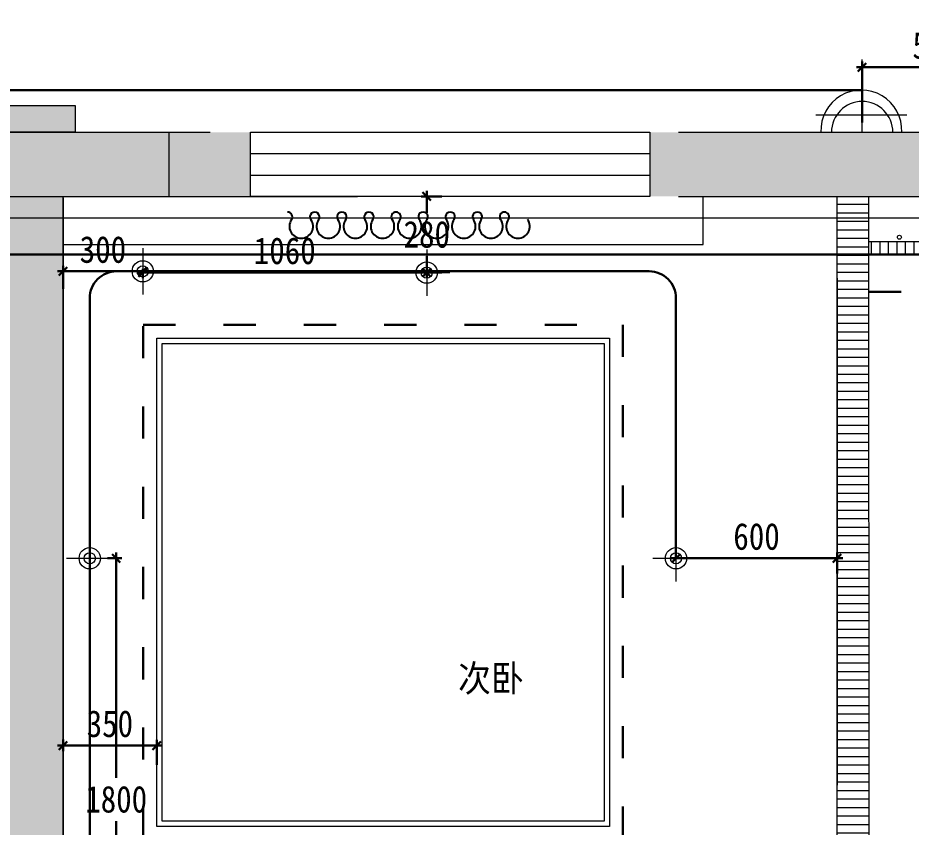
# Model space of a CAD drawing. Header units: millimetres. Extents: x -41640 to 3079702, y -5257903 to 68462.
# Drawn here: x 55610 to 58947, y 38715 to 41739 of the extents above; entities that cross this region are included whole.
import ezdxf

# ---------------------------------------------------------------- set-up
doc = ezdxf.new("R2010")
doc.units = ezdxf.units.MM
doc.header["$LTSCALE"] = 10
doc.linetypes.add('ACAD_ISO03W100', pattern=[30, 12, -18])
doc.linetypes.add('CONTINOUS', pattern=[0])
doc.layers.get('0').update_dxf_attribs({"color": 255})
doc.layers.get('Defpoints').update_dxf_attribs({"color": 255})
for name, color, linetype, lineweight in [('1浅浅', 251, 'Continuous', 20), ('1灯位开关布线图', 1, 'Continuous', 30), ('1灯位开关布置图', 5, 'Continuous', 30), ('1灯具', 2, 'Continuous', 30), ('T-综合天花布置图', 50, 'Continuous', 13), ('浅线', 251, 'CONTINOUS', 0), ('灯具', 52, 'Continuous', 0)]:
    doc.layers.add(name, color=color, linetype=linetype, lineweight=lineweight)
doc.layers.add('P—平面—窗帘', color=62, linetype='Continuous')
doc.styles.add('夏建东', font='', dxfattribs={"width": 0.85})
doc.styles.get('夏建东').set_extended_font_data('SimSun')
doc.dimstyles.new('g', dxfattribs={"dimtxt": 100, "dimasz": 31, "dimexe": 21, "dimexo": 30, "dimgap": 31, "dimtad": 1, "dimtih": 1, "dimtoh": 1, "dimdec": 0, "dimrnd": 10, "dimdsep": 46, "dimtxsty": '夏建东', "dimblk": 'OBLIQUE', "dimcen": 2.5, "dimdle": 21, "dimclrd": 5, "dimclre": 5, "dimclrt": 5, "dimadec": 0, "dimazin": 0, "dimtfac": 1, "dimtdec": 0, "dimtmove": 2, "dimatfit": 3, "dimldrblk": 'DOT', "dimfxl": 300, "dimlwd": -1, "dimlwe": -1, "dimarcsym": 1})

# ---------------------------------------------------------------- blocks, each defined once
blk = doc.blocks.new('筒灯')
at = {"layer": 'T-综合天花布置图', "lineweight": 15}
for p, q in [((628027.5, 221157.5, -8710.6), (628027.5, 220945.7, -8710.6)), ((627921.6, 221051.6, -8710.6), (628133.5, 221051.6, -8710.6))]:
    blk.add_line(p, q, dxfattribs=at)
for radius in [48.5, 25.5]:
    blk.add_circle((628027.5, 221051.6, -8710.6), radius, dxfattribs=at)
blk = doc.blocks.new('_Oblique')
at = {"color": 0, "linetype": 'ByBlock', "lineweight": -2}
blk.add_line((-0.5, -0.5), (0.5, 0.5), dxfattribs=at)
blk = doc.blocks.new('*D805')
at = {"layer": '1灯位开关布置图', "color": 5, "ltscale": 0.1}
for p, q in [((55944.7, 39719.5), (55998, 39719.5)), ((55977, 39740.5), (55977, 38899.3)), ((55977, 37896), (55977, 38737.3)), ((55944.7, 37917), (55998, 37917))]:
    blk.add_line(p, q, dxfattribs=at)
at = {"layer": 'Defpoints', "color": 0, "lineweight": 30, "ltscale": 0.1}
for p in [(55914.7, 39719.5), (55977, 39719.5), (55914.7, 37917)]:
    blk.add_point(p, dxfattribs=at)
at = {"layer": '1灯位开关布置图', "color": 5, "ltscale": 0.1, "xscale": 31, "yscale": 31, "zscale": 31}
for p, rotation in [((55977, 39719.5), 90), ((55977, 37917), 270)]:
    blk.add_blockref('_Oblique', p, dxfattribs=dict(at, rotation=rotation))
at = {"layer": '1灯位开关布置图', "color": 5, "lineweight": 0, "ltscale": 0.1, "insert": (55977, 38818.3), "char_height": 100, "attachment_point": 5, "style": '夏建东'}
blk.add_mtext('1800', dxfattribs=at)
blk = doc.blocks.new('_Dot')
at = {"color": 0, "linetype": 'ByBlock', "lineweight": -2}
blk.add_line((-0.5, 0), (-1, 0), dxfattribs=at)
at = {"color": 0, "linetype": 'ByBlock', "const_width": 0.5}
blk.add_lwpolyline([(-0.25, 0, 1), (0.25, 0, 1)], format="xyb", close=True, dxfattribs=at)
blk = doc.blocks.new('*D806')
at = {"layer": '1灯位开关布置图', "color": 5, "ltscale": 0.1}
for p, q in [((55757.4, 40792), (56097.4, 40792)), ((55778.4, 40726.4), (55778.4, 40813)), ((56076.4, 40801.8), (56076.4, 40771))]:
    blk.add_line(p, q, dxfattribs=at)
at = {"layer": 'Defpoints', "color": 0, "lineweight": 30, "ltscale": 0.1}
for p in [(56076.4, 40831.8), (56076.4, 40792), (55778.4, 40696.4)]:
    blk.add_point(p, dxfattribs=at)
at = {"layer": '1灯位开关布置图', "color": 5, "ltscale": 0.1, "xscale": 31, "yscale": 31, "zscale": 31, "rotation": 180}
blk.add_blockref('_Oblique', (55778.4, 40792), dxfattribs=at)
at = {"layer": '1灯位开关布置图', "color": 5, "ltscale": 0.1, "xscale": 31, "yscale": 31, "zscale": 31}
blk.add_blockref('_Oblique', (56076.4, 40792), dxfattribs=at)
at = {"layer": '1灯位开关布置图', "color": 5, "lineweight": 0, "ltscale": 0.1, "insert": (55927.4, 40873), "char_height": 100, "attachment_point": 5, "style": '夏建东'}
blk.add_mtext('300', dxfattribs=at)
blk = doc.blocks.new('*D807')
at = {"layer": '1灯位开关布置图', "color": 5, "ltscale": 0.1}
for p, q in [((57137.3, 40817.2), (57137.3, 40808.2)), ((56055.4, 40787.2), (57158.3, 40787.2)), ((56076.4, 40801.8), (56076.4, 40766.2))]:
    blk.add_line(p, q, dxfattribs=at)
at = {"layer": 'Defpoints', "color": 0, "lineweight": 30, "ltscale": 0.1}
for p in [(56076.4, 40831.8), (57137.3, 40787.2), (57137.3, 40787.2)]:
    blk.add_point(p, dxfattribs=at)
at = {"layer": '1灯位开关布置图', "color": 5, "ltscale": 0.1, "xscale": 31, "yscale": 31, "zscale": 31, "rotation": 180}
blk.add_blockref('_Oblique', (56076.4, 40787.2), dxfattribs=at)
at = {"layer": '1灯位开关布置图', "color": 5, "ltscale": 0.1, "xscale": 31, "yscale": 31, "zscale": 31}
blk.add_blockref('_Oblique', (57137.3, 40787.2), dxfattribs=at)
at = {"layer": '1灯位开关布置图', "color": 5, "lineweight": 0, "ltscale": 0.1, "insert": (56606.8, 40868.2), "char_height": 100, "attachment_point": 5, "style": '夏建东'}
blk.add_mtext('1060', dxfattribs=at)
blk = doc.blocks.new('*D809')
at = {"layer": '1灯位开关布置图', "color": 5, "ltscale": 0.1}
for p, q in [((58068.4, 39749.5), (58068.4, 39740.5)), ((58047.4, 39719.5), (58691.4, 39719.5)), ((58670.4, 39662.7), (58670.4, 39740.5))]:
    blk.add_line(p, q, dxfattribs=at)
at = {"layer": 'Defpoints', "color": 0, "lineweight": 30, "ltscale": 0.1}
for p in [(58068.4, 39719.5), (58670.4, 39719.5), (58670.4, 39632.7)]:
    blk.add_point(p, dxfattribs=at)
at = {"layer": '1灯位开关布置图', "color": 5, "ltscale": 0.1, "xscale": 31, "yscale": 31, "zscale": 31, "rotation": 180}
blk.add_blockref('_Oblique', (58068.4, 39719.5), dxfattribs=at)
at = {"layer": '1灯位开关布置图', "color": 5, "ltscale": 0.1, "xscale": 31, "yscale": 31, "zscale": 31}
blk.add_blockref('_Oblique', (58670.4, 39719.5), dxfattribs=at)
at = {"layer": '1灯位开关布置图', "color": 5, "lineweight": 0, "ltscale": 0.1, "insert": (58369.4, 39800.5), "char_height": 100, "attachment_point": 5, "style": '夏建东'}
blk.add_mtext('600', dxfattribs=at)
blk = doc.blocks.new('*D810')
at = {"layer": '1灯位开关布置图', "color": 5, "ltscale": 0.1}
for p, q in [((57137.3, 41093), (57137.3, 41010.6)), ((57194.1, 41072), (57116.3, 41072)), ((57137.3, 40766.2), (57137.3, 40848.6)), ((57194.1, 40787.2), (57116.3, 40787.2))]:
    blk.add_line(p, q, dxfattribs=at)
at = {"layer": 'Defpoints', "color": 0, "lineweight": 30, "ltscale": 0.1}
for p in [(57137.3, 41072), (57224.1, 41072), (57224.1, 40787.2)]:
    blk.add_point(p, dxfattribs=at)
at = {"layer": '1灯位开关布置图', "color": 5, "ltscale": 0.1, "xscale": 31, "yscale": 31, "zscale": 31}
for p, rotation in [((57137.3, 41072), 90), ((57137.3, 40787.2), 270)]:
    blk.add_blockref('_Oblique', p, dxfattribs=dict(at, rotation=rotation))
at = {"layer": '1灯位开关布置图', "color": 5, "lineweight": 0, "ltscale": 0.1, "insert": (57137.3, 40929.6), "char_height": 100, "attachment_point": 5, "style": '夏建东'}
blk.add_mtext('280', dxfattribs=at)
blk = doc.blocks.new('壁灯')
at = {"layer": '灯具', "lineweight": 15}
for p, q in [((628026.3, 220006.2, -8710.6), (628026.3, 220209.7, -8710.6)), ((627896.3, 220054.5, -4355.3), (628151.1, 220054.5, -4355.3)), ((627865.6, 220006.2, -8710.6), (628196.5, 220006.2, -8710.6))]:
    blk.add_line(p, q, dxfattribs=at)
for centre, radius, start, end in [((628024, 220011, -8710.6), 113.1, 357.57, 182.43), ((628026.3, 220006.2, -8710.6), 85.9, 0, 180)]:
    blk.add_arc(centre, radius, start, end, dxfattribs=at)
blk = doc.blocks.new('*D841')
at = {"layer": '1灯位开关布置图', "color": 5, "ltscale": 0.1}
for p, q in [((58742.9, 41554.9), (59334.4, 41554.9)), ((58763.9, 41348.4), (58763.9, 41575.9)), ((59313.4, 41348.4), (59313.4, 41575.9))]:
    blk.add_line(p, q, dxfattribs=at)
at = {"layer": 'Defpoints', "color": 0, "lineweight": 30, "ltscale": 0.1}
for p in [(59313.4, 41554.9), (58763.9, 41318.4), (59313.4, 41318.4)]:
    blk.add_point(p, dxfattribs=at)
at = {"layer": '1灯位开关布置图', "color": 5, "ltscale": 0.1, "xscale": 31, "yscale": 31, "zscale": 31, "rotation": 180}
blk.add_blockref('_Oblique', (58763.9, 41554.9), dxfattribs=at)
at = {"layer": '1灯位开关布置图', "color": 5, "ltscale": 0.1, "xscale": 31, "yscale": 31, "zscale": 31}
blk.add_blockref('_Oblique', (59313.4, 41554.9), dxfattribs=at)
at = {"layer": '1灯位开关布置图', "color": 5, "lineweight": 0, "ltscale": 0.1, "insert": (59038.7, 41635.9), "char_height": 100, "attachment_point": 5, "style": '夏建东'}
blk.add_mtext('550', dxfattribs=at)
blk = doc.blocks.new('fsrtu')
at = {"layer": 'P—平面—窗帘', "color": 251}
for centre, major_axis, start_param, end_param in [((472916.5, 238554.4), (12.6, 12.6), 4.8823, 7.06864), ((473017.7, 238554.4), (12.6, 12.6), 4.8823, 9.25498), ((473119, 238554.4), (12.6, 12.6), 4.8823, 9.25498), ((473220.2, 238554.4), (-12.6, 12.6), 3.311504, 7.684184), ((473321.5, 238554.5), (12.6, 12.6), 0.785455, 2.971795), ((473321.5, 238554.5), (-12.6, 12.6), 3.311504, 5.497844), ((473422.7, 238554.5), (12.6, 12.6), 4.8823, 9.25498), ((473524, 238554.5), (-12.6, 12.6), 3.311504, 7.684184), ((473625.2, 238554.5), (-12.6, 12.6), 3.311504, 7.684184), ((473726.5, 238554.5), (12.6, 12.6), 0.785455, 2.971795), ((473726.2, 238554.5), (12.6, 12.6), 4.8823, 7.06864), ((472967.1, 238518.6), (31.3, 31.3), 1.740708, 3.927048), ((472967.1, 238518.6), (-31.3, 31.3), 2.356251, 4.542591), ((473068.4, 238518.6), (-31.3, 31.3), 0.169911, 2.356251), ((473068.4, 238518.6), (31.3, 31.3), 3.927048, 6.113388), ((473169.6, 238518.6), (31.3, 31.3), 1.740708, 3.927048), ((473169.6, 238518.6), (31.3, 31.3), 3.927048, 6.113388), ((473270.9, 238518.6), (-31.3, 31.3), 0.169911, 2.356251), ((473270.9, 238518.6), (31.3, 31.3), 3.927048, 6.113388), ((473372.1, 238518.7), (31.3, 31.3), 1.740708, 3.927048), ((473372.1, 238518.7), (-31.3, 31.3), 2.356251, 4.542591), ((473473.4, 238518.7), (-31.3, 31.3), 0.169911, 2.356251), ((473473.4, 238518.7), (31.3, 31.3), 3.927048, 6.113388), ((473574.6, 238518.7), (31.3, 31.3), 1.740708, 3.927048), ((473574.6, 238518.7), (31.3, 31.3), 3.927048, 6.113388), ((473675.9, 238518.7), (-31.3, 31.3), 0.169911, 2.356251), ((473675.9, 238518.7), (31.3, 31.3), 3.927048, 6.113388), ((473776.9, 238518.7), (31.3, 31.3), 1.740708, 3.927048), ((473776.9, 238518.7), (-31.3, 31.3), 2.356251, 4.542591)]:
    blk.add_ellipse(centre, major_axis=major_axis, ratio=1, start_param=start_param, end_param=end_param, dxfattribs=at)
blk = doc.blocks.new('*D862')
at = {"layer": '1灯位开关布置图', "color": 5, "ltscale": 0.1}
for p, q in [((55757.4, 39019.5), (56149.3, 39019.5)), ((55778.4, 39042), (55778.4, 38998.5)), ((56128.3, 38947), (56128.3, 39040.5))]:
    blk.add_line(p, q, dxfattribs=at)
at = {"layer": 'Defpoints', "color": 0, "lineweight": 30, "ltscale": 0.1}
for p in [(55778.4, 39072), (56128.3, 39019.5), (56128.3, 38917)]:
    blk.add_point(p, dxfattribs=at)
at = {"layer": '1灯位开关布置图', "color": 5, "ltscale": 0.1, "xscale": 31, "yscale": 31, "zscale": 31, "rotation": 180}
blk.add_blockref('_Oblique', (55778.4, 39019.5), dxfattribs=at)
at = {"layer": '1灯位开关布置图', "color": 5, "ltscale": 0.1, "xscale": 31, "yscale": 31, "zscale": 31}
blk.add_blockref('_Oblique', (56128.3, 39019.5), dxfattribs=at)
at = {"layer": '1灯位开关布置图', "color": 5, "lineweight": 0, "ltscale": 0.1, "insert": (55953.4, 39100.5), "char_height": 100, "attachment_point": 5, "style": '夏建东'}
blk.add_mtext('350', dxfattribs=at)

msp = doc.modelspace()

# ---------------------------------------------------------------- hatches: boundary and pattern name
at = {"layer": '浅线', "ltscale": 0.5}
h = msp.add_hatch(color=256, dxfattribs=at)
h.dxf.hatch_style = 1
h.paths.add_polyline_path([(55483.4, 43122), (55823.4, 43122), (55823.4, 42202), (55483.4, 42202)])
h.paths.add_polyline_path([(55483.4, 41412), (55823.4, 41412), (55823.4, 41312), (55483.4, 41312)])
h = msp.add_hatch(color=256, dxfattribs=at)
h.dxf.hatch_style = 1
h.paths.add_polyline_path([(54719.4, 41312), (54719.4, 41072), (56478.4, 41072), (56478.4, 41312)])
h = msp.add_hatch(color=256, dxfattribs=at)
h.dxf.hatch_style = 1
h.paths.add_polyline_path([(57970.4, 41312), (57970.4, 41072), (59313.4, 41072), (59313.4, 41312)])
h = msp.add_hatch(color=256, dxfattribs=at)
h.dxf.hatch_style = 1
h.paths.add_polyline_path([(55528.4, 41072), (55528.4, 40992), (55778.4, 40992), (55778.4, 41072)])
h = msp.add_hatch(dxfattribs=at)
h.set_pattern_fill('ANSI31', color=256, scale=10, angle=135)
h.set_pattern_definition([(180, (-415958.894, -197590.41), (-5e-15, -31.75), [])])
h.paths.add_polyline_path([(58789.3, 40710.8), (58789.1, 40710.8), (58789.1, 40830.8), (58789.1, 41055.8), (58670.4, 41056.3), (58670.4, 37867.2), (58790.4, 37866.8)])
h = msp.add_hatch(color=256, dxfattribs=at)
h.dxf.hatch_style = 1
h.paths.add_polyline_path([(55778.4, 40992), (55528.4, 40992), (55528.4, 37747), (55778.4, 37747)])
h = msp.add_hatch(dxfattribs=at)
h.set_pattern_fill('ANSI31', color=256, scale=10, angle=45)
h.set_pattern_definition([(90, (-415958.573, -197624.207), (-31.75, 5e-15), [])])
h.paths.add_polyline_path([(58789.5, 40903.5), (59026.4, 40903.5), (59026.4, 40853.5), (58789.5, 40853.5)])

# ---------------------------------------------------------------- linework, layer by layer
at = {"layer": '1浅浅', "lineweight": 0, "ltscale": 0.1}
msp.add_lwpolyline([(47841.4, 40992), (63411.4, 40992), (63411.4, 34232), (47841.4, 34232)], close=True, dxfattribs=at)
at = {"layer": '1灯位开关布线图', "linetype": 'Continuous', "lineweight": 30}
msp.add_line((55102, 41469.6), (58763.9, 41469.6), dxfattribs=at)
for points in [[(50991.6, 40955.2), (51015.7, 40909.1, 0.279257), (51104.3, 40855.4), (59114.6, 40855.4, 0.198912), (59185.3, 40884.7), (59266.8, 40966.2)], [(58068.4, 39719.5), (58068.4, 40692, 0.414214), (57968.4, 40792), (55978.4, 40792, 0.414214), (55878.4, 40692), (55878.4, 38394.4, 0.414214), (55978.4, 38294.4), (58327.7, 38294.4, 0.198912), (58398.5, 38323.7), (58469.2, 38394.4)]]:
    msp.add_lwpolyline(points, format="xyb", dxfattribs=at)
at = {"layer": '1灯具', "color": 2, "linetype": 'ACAD_ISO03W100'}
msp.add_line((58789.6, 40715.2), (63441.4, 40717), dxfattribs=at)
msp.add_lwpolyline([(56078.4, 40592), (57870.4, 40592), (57870.4, 38667), (56078.4, 38667)], close=True, dxfattribs=at)
at = {"layer": '浅线', "ltscale": 0.5}
for p, q in [((54719.4, 41312), (56328.4, 41312)), ((56174.3, 41312), (56174.3, 41072)), ((57970.4, 41312), (57970.4, 41072)), ((58078.4, 41312), (59559.4, 41312)), ((56478.4, 41232), (57970.4, 41232)), ((56478.4, 41152), (57970.4, 41152)), ((54719.4, 41072), (56878.4, 41072)), ((55778.4, 37747), (55778.4, 41072)), ((58078.4, 41072), (59559.4, 41072)), ((58170.4, 40892), (58170.4, 41072)), ((58670.4, 37867), (58670.4, 41072)), ((58790.7, 37867.6), (58789.4, 41072)), ((47841.4, 40992), (63441.4, 40992)), ((56478.4, 40892), (58170.4, 40892))]:
    msp.add_line(p, q, dxfattribs=at)
for points in [[(55483.4, 41412), (55823.4, 41412), (55823.4, 41312), (55483.4, 41312)], [(56478.4, 41312), (57970.4, 41312), (57970.4, 41072), (56478.4, 41072)], [(58789.5, 40903.5), (59026.4, 40903.5), (59026.4, 40853.5), (58789.5, 40853.5)], [(56128.4, 40542), (57820.4, 40542), (57820.4, 38717), (56128.4, 38717)], [(56148.4, 40522), (57800.4, 40522), (57800.4, 38737), (56148.4, 38737)]]:
    msp.add_lwpolyline(points, close=True, dxfattribs=at)
for points in [[(55778.4, 41067), (55778.4, 37917), (56048.5, 37917)], [(55778.4, 38872), (55778.4, 38872), (55778.4, 40892)], [(55778.4, 40892), (58170.4, 40892)], [(58670.4, 40767), (58670.4, 40767), (58670.4, 38872)]]:
    msp.add_lwpolyline(points, dxfattribs=at)
msp.add_circle((58903, 40919.5), 7.5, dxfattribs=at)

# ---------------------------------------------------------------- block references
at = {"layer": '1灯具', "linetype": 'ACAD_ISO03W100', "lineweight": 9}
for name, p, xscale, yscale, zscale in [('壁灯', (-780297, -252622.5, 11637.6), 1.336028404533863, 1.336028404533863, 1.336028404533863), ('筒灯', (-458625.7, -140371.6, 7138.8), 0.8195534373517148, 0.8195534373517148, 0.8195534373425614), ('筒灯', (-457564.9, -140376.4, 7138.8), 0.8195534373517148, 0.8195534373517148, 0.8195534373425614), ('筒灯', (-458823.7, -141444.1, 7138.8), 0.8195534373517148, 0.8195534373517148, 0.8195534373425614), ('筒灯', (-456633.7, -141444.1, 7138.8), 0.8195534373517148, 0.8195534373517148, 0.8195534373425614)]:
    msp.add_blockref(name, p, dxfattribs=dict(at, xscale=xscale, yscale=yscale, zscale=zscale))
at = {"layer": '浅线', "ltscale": 0.5}
msp.add_blockref('fsrtu', (-416298.9, -197558.8), dxfattribs=at)

# ---------------------------------------------------------------- texts
at = {"layer": '浅线', "ltscale": 0.5, "insert": (57254.3, 39320.9), "char_height": 100, "attachment_point": 1, "style": '夏建东'}
msp.add_mtext_dynamic_manual_height_columns('{\\fSimSun|b0|i0|c134|p2;\\W0.9;次卧}', width=1397.063, gutter_width=12.5, heights=[0], dxfattribs=at)

# ---------------------------------------------------------------- dimensions: what is measured, and where the dimension line sits
at = {"layer": '1灯位开关布置图', "lineweight": 0, "ltscale": 0.1}
for base, p1, p2, picture, middle in [((59313.4160038, 41554.9295253), (58763.9160038, 41318.4284937), (59313.4160038, 41318.4284937), '*D841', (59038.6660038, 41635.9295253)), ((56076.4, 40792), (55778.4, 40696.4), (56076.4, 40831.8), '*D806', (55927.4, 40873)), ((57137.3, 40787.2), (56076.4, 40831.8), (57137.3, 40787.2), '*D807', (56606.8, 40868.2)), ((58670.4, 39719.5), (58068.4, 39719.5), (58670.4, 39632.7), '*D809', (58369.4, 39800.5)), ((56128.3, 39019.5), (55778.4, 39072), (56128.3, 38917), '*D862', (55953.4, 39100.5))]:
    dim = msp.add_linear_dim(base=base, p1=p1, p2=p2, dimstyle='g', dxfattribs=at)
    dim.commit()
    dim.dimension.update_dxf_attribs({"geometry": picture, "text_midpoint": middle})
for base, p1, p2, picture, middle in [((57137.3, 41072), (57224.1, 40787.2), (57224.1, 41072), '*D810', (57137.3, 40929.6)), ((55976.9677, 39719.5196), (55914.6772, 37917.0204), (55914.6772, 39719.5196), '*D805', (55976.9677, 38818.27))]:
    dim = msp.add_linear_dim(base=base, p1=p1, p2=p2, angle=90, dimstyle='g', dxfattribs=at)
    dim.commit()
    dim.dimension.update_dxf_attribs({"geometry": picture, "text_midpoint": middle})

doc.saveas('drawing.dxf')
